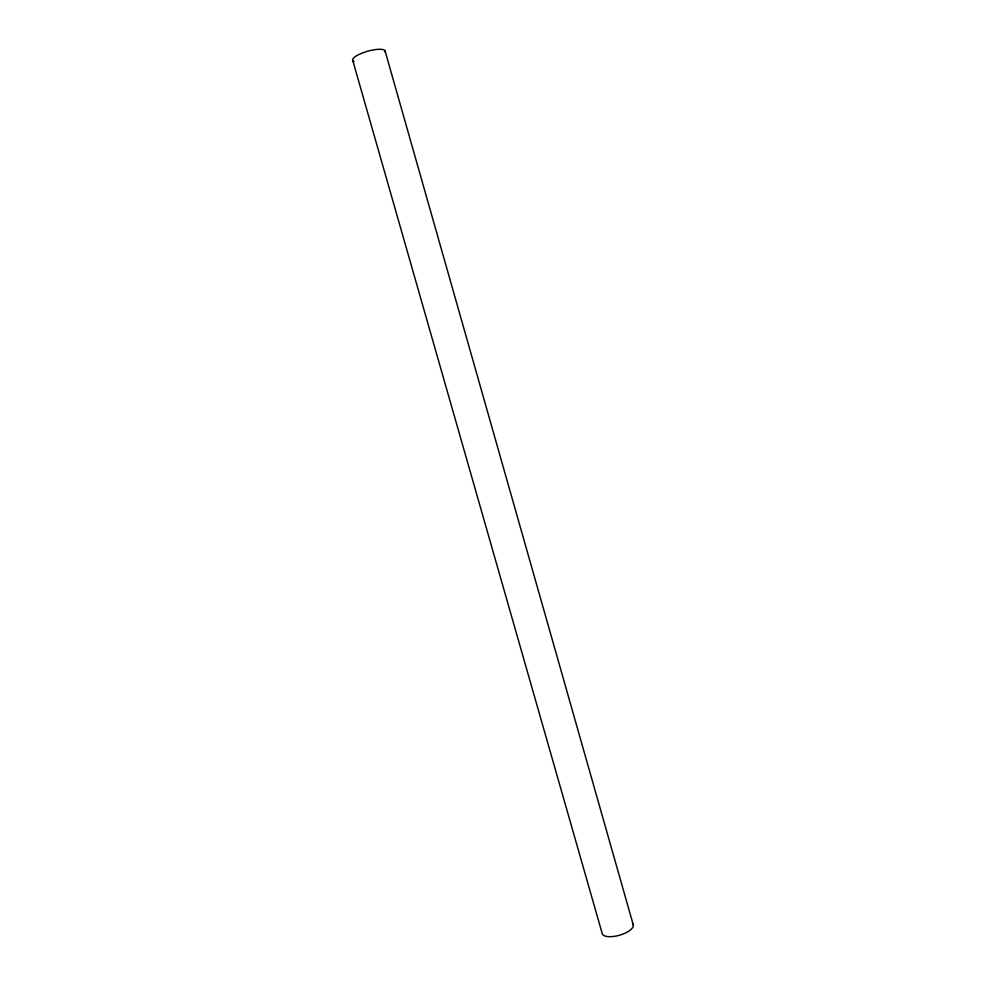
<?xml version="1.0" encoding="UTF-8"?>
<svg xmlns="http://www.w3.org/2000/svg" width="986" height="986" viewBox="0 0 986 986"><rect width="100%" height="100%" fill="white"/><g stroke="black" fill="none" stroke-linecap="round" stroke-linejoin="round"><path stroke-width="1.48" d="M352.828 60.713L602.064 933.027A16.17 6.323 -15.9 0 0 620.194 935.036A16.17 6.323 -15.9 0 0 632.655 923.672M385.021 50.754L633.345 925.188M354.085 61.563A16.898 4.61 -15.9 0 1 366.299 51.642A16.898 4.61 -15.9 0 1 385.082 51.975"/></g></svg>
